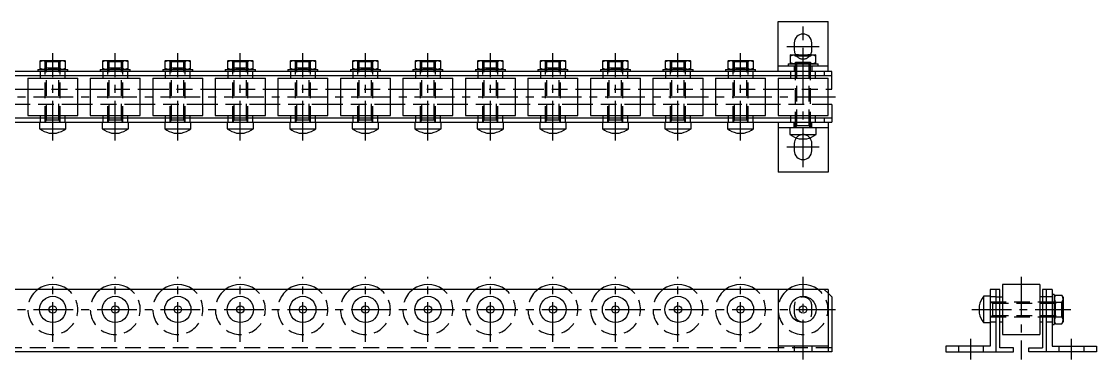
# Model space of a CAD drawing. Extents: x -3 to 854, y -8 to 142.
# Drawn here: x 424 to 853.8, y 7 to 142.1 of the extents above; entities that cross this region are included whole.
import ezdxf

# ---------------------------------------------------------------- set-up
doc = ezdxf.new("R2010")
doc.units = 0
doc.header["$LTSCALE"] = 0.5
doc.linetypes.add('CENTER', pattern=[50.8, 31.75, -6.35, 6.35, -6.35])
doc.linetypes.add('DASHED', pattern=[19.05, 12.7, -6.35])
for name, color, linetype in [('MSM_CENTER', 1, 'CENTER'), ('MSM_CONTINUOUS', 7, 'CONTINUOUS'), ('MSM_DASHED', 4, 'DASHED')]:
    doc.layers.add(name, color=color, linetype=linetype)

msp = doc.modelspace()

# ---------------------------------------------------------------- linework, layer by layer
at = {"layer": 'MSM_CENTER'}
for p, q in [((736.5, 83.91), (736.5, 140.11)), ((436.5, 94.51), (436.5, 129.51)), ((461.5, 94.51), (461.5, 129.51)), ((486.5, 94.51), (486.5, 129.51)), ((511.5, 94.51), (511.5, 129.51)), ((536.5, 94.51), (536.5, 129.51)), ((561.5, 94.51), (561.5, 129.51)), ((586.5, 94.51), (586.5, 129.51)), ((611.5, 94.51), (611.5, 129.51)), ((636.5, 94.51), (636.5, 129.51)), ((661.5, 94.51), (661.5, 129.51)), ((686.5, 94.51), (686.5, 129.51)), ((711.5, 94.51), (711.5, 129.51)), ((730, 132.11), (743, 132.11)), ((-3, 112.01), (751, 112.01)), ((743, 91.91), (730, 91.91)), ((436.5, 14), (436.5, 40)), ((461.5, 14), (461.5, 40)), ((486.5, 14), (486.5, 40)), ((511.5, 14), (511.5, 40)), ((536.5, 14), (536.5, 40)), ((561.5, 14), (561.5, 40)), ((586.5, 14), (586.5, 40)), ((611.5, 14), (611.5, 40)), ((636.5, 14), (636.5, 40)), ((661.5, 14), (661.5, 40)), ((686.5, 14), (686.5, 40)), ((711.5, 14), (711.5, 40)), ((736.5, 7), (736.5, 40)), ((823.74, 40), (823.74, 7)), ((-3, 27), (751, 27)), ((803.94, 27), (843.54, 27)), ((803.64, 7), (803.64, 15.3)), ((843.84, 7), (843.84, 15.3))]:
    msp.add_line(p, q, dxfattribs=at)
at = {"layer": 'MSM_CONTINUOUS'}
for p, q in [((726.5, 122.11), (726.5, 142.11)), ((726.5, 142.11), (746.5, 142.11)), ((746.5, 122.11), (746.5, 142.11)), ((733, 133.61), (733, 130.61)), ((740, 130.61), (740, 133.61)), ((431.6, 126.51), (431.5, 126.45)), ((431.5, 122.97), (431.5, 126.45)), ((431.6, 126.51), (441.4, 126.51)), ((436.5, 123.42), (436.5, 126.01)), ((441.5, 126.45), (441.4, 126.51)), ((441.5, 126.45), (441.5, 122.97)), ((456.6, 126.51), (456.5, 126.45)), ((456.5, 122.97), (456.5, 126.45)), ((456.6, 126.51), (466.4, 126.51)), ((461.5, 123.42), (461.5, 126.01)), ((466.5, 126.45), (466.4, 126.51)), ((466.5, 126.45), (466.5, 122.97)), ((481.6, 126.51), (481.5, 126.45)), ((481.5, 122.97), (481.5, 126.45)), ((481.6, 126.51), (491.4, 126.51)), ((486.5, 123.42), (486.5, 126.01)), ((491.5, 126.45), (491.4, 126.51)), ((491.5, 126.45), (491.5, 122.97)), ((506.6, 126.51), (506.5, 126.45)), ((506.5, 122.97), (506.5, 126.45)), ((506.6, 126.51), (516.4, 126.51)), ((511.5, 123.42), (511.5, 126.01)), ((516.5, 126.45), (516.4, 126.51)), ((516.5, 126.45), (516.5, 122.97)), ((531.6, 126.51), (531.5, 126.45)), ((531.5, 122.97), (531.5, 126.45)), ((531.6, 126.51), (541.4, 126.51)), ((536.5, 123.42), (536.5, 126.01)), ((541.5, 126.45), (541.4, 126.51)), ((541.5, 126.45), (541.5, 122.97)), ((556.6, 126.51), (556.5, 126.45)), ((556.5, 122.97), (556.5, 126.45)), ((556.6, 126.51), (566.4, 126.51)), ((561.5, 123.42), (561.5, 126.01)), ((566.5, 126.45), (566.4, 126.51)), ((566.5, 126.45), (566.5, 122.97)), ((581.6, 126.51), (581.5, 126.45)), ((581.5, 122.97), (581.5, 126.45)), ((581.6, 126.51), (591.4, 126.51)), ((586.5, 123.42), (586.5, 126.01)), ((591.5, 126.45), (591.4, 126.51)), ((591.5, 126.45), (591.5, 122.97)), ((606.6, 126.51), (606.5, 126.45)), ((606.5, 122.97), (606.5, 126.45)), ((606.6, 126.51), (616.4, 126.51)), ((611.5, 123.42), (611.5, 126.01)), ((616.5, 126.45), (616.4, 126.51)), ((616.5, 126.45), (616.5, 122.97)), ((631.6, 126.51), (631.5, 126.45)), ((631.5, 122.97), (631.5, 126.45)), ((631.6, 126.51), (641.4, 126.51)), ((636.5, 123.42), (636.5, 126.01)), ((641.5, 126.45), (641.4, 126.51)), ((641.5, 126.45), (641.5, 122.97)), ((656.6, 126.51), (656.5, 126.45)), ((656.5, 122.97), (656.5, 126.45)), ((656.6, 126.51), (666.4, 126.51)), ((661.5, 123.42), (661.5, 126.01)), ((666.5, 126.45), (666.4, 126.51)), ((666.5, 126.45), (666.5, 122.97)), ((681.6, 126.51), (681.5, 126.45)), ((681.5, 122.97), (681.5, 126.45)), ((681.6, 126.51), (691.4, 126.51)), ((686.5, 123.42), (686.5, 126.01)), ((691.5, 126.45), (691.4, 126.51)), ((691.5, 126.45), (691.5, 122.97)), ((706.6, 126.51), (706.5, 126.45)), ((706.5, 122.97), (706.5, 126.45)), ((706.6, 126.51), (716.4, 126.51)), ((711.5, 123.42), (711.5, 126.01)), ((716.5, 126.45), (716.4, 126.51)), ((716.5, 126.45), (716.5, 122.97)), ((730.5, 125.21), (730.5, 124.41)), ((730.5, 125.21), (742.5, 125.21)), ((731.6, 128.81), (731.5, 128.75)), ((731.5, 125.27), (731.5, 128.75)), ((731.5, 125.27), (731.6, 125.21)), ((731.6, 128.81), (741.4, 128.81)), ((736.5, 125.72), (736.5, 128.31)), ((741.5, 128.75), (741.4, 128.81)), ((741.4, 125.21), (741.5, 125.27)), ((741.5, 128.75), (741.5, 125.27)), ((742.5, 124.41), (742.5, 125.21)), ((748, 122.11), (0, 122.11)), ((0, 120.51), (748, 120.51)), ((430.5, 122.91), (430.5, 122.11)), ((430.5, 122.91), (442.5, 122.91)), ((431.5, 122.97), (431.6, 122.91)), ((431.5, 120.51), (431.5, 119.51)), ((441.4, 122.91), (441.5, 122.97)), ((441.5, 119.51), (441.5, 120.51)), ((442.5, 122.11), (442.5, 122.91)), ((455.5, 122.91), (455.5, 122.11)), ((455.5, 122.91), (467.5, 122.91)), ((456.5, 122.97), (456.6, 122.91)), ((456.5, 120.51), (456.5, 119.51)), ((466.4, 122.91), (466.5, 122.97)), ((466.5, 119.51), (466.5, 120.51)), ((467.5, 122.11), (467.5, 122.91)), ((480.5, 122.91), (480.5, 122.11)), ((480.5, 122.91), (492.5, 122.91)), ((481.5, 122.97), (481.6, 122.91)), ((481.5, 120.51), (481.5, 119.51)), ((491.4, 122.91), (491.5, 122.97)), ((491.5, 119.51), (491.5, 120.51)), ((492.5, 122.11), (492.5, 122.91)), ((505.5, 122.91), (505.5, 122.11)), ((505.5, 122.91), (517.5, 122.91)), ((506.5, 122.97), (506.6, 122.91)), ((506.5, 120.51), (506.5, 119.51)), ((516.4, 122.91), (516.5, 122.97)), ((516.5, 119.51), (516.5, 120.51)), ((517.5, 122.11), (517.5, 122.91)), ((530.5, 122.91), (530.5, 122.11)), ((530.5, 122.91), (542.5, 122.91)), ((531.5, 122.97), (531.6, 122.91)), ((531.5, 120.51), (531.5, 119.51)), ((541.4, 122.91), (541.5, 122.97)), ((541.5, 119.51), (541.5, 120.51)), ((542.5, 122.11), (542.5, 122.91)), ((555.5, 122.91), (555.5, 122.11)), ((555.5, 122.91), (567.5, 122.91)), ((556.5, 122.97), (556.6, 122.91)), ((556.5, 120.51), (556.5, 119.51)), ((566.4, 122.91), (566.5, 122.97)), ((566.5, 119.51), (566.5, 120.51)), ((567.5, 122.11), (567.5, 122.91)), ((580.5, 122.91), (580.5, 122.11)), ((580.5, 122.91), (592.5, 122.91)), ((581.5, 122.97), (581.6, 122.91)), ((581.5, 120.51), (581.5, 119.51)), ((591.4, 122.91), (591.5, 122.97)), ((591.5, 119.51), (591.5, 120.51)), ((592.5, 122.11), (592.5, 122.91)), ((605.5, 122.91), (605.5, 122.11)), ((605.5, 122.91), (617.5, 122.91)), ((606.5, 122.97), (606.6, 122.91)), ((606.5, 120.51), (606.5, 119.51)), ((616.4, 122.91), (616.5, 122.97)), ((616.5, 119.51), (616.5, 120.51)), ((617.5, 122.11), (617.5, 122.91)), ((630.5, 122.91), (630.5, 122.11)), ((630.5, 122.91), (642.5, 122.91)), ((631.5, 122.97), (631.6, 122.91)), ((631.5, 120.51), (631.5, 119.51)), ((641.4, 122.91), (641.5, 122.97)), ((641.5, 119.51), (641.5, 120.51)), ((642.5, 122.11), (642.5, 122.91)), ((655.5, 122.91), (655.5, 122.11)), ((655.5, 122.91), (667.5, 122.91)), ((656.5, 122.97), (656.6, 122.91)), ((656.5, 120.51), (656.5, 119.51)), ((666.4, 122.91), (666.5, 122.97)), ((666.5, 119.51), (666.5, 120.51)), ((667.5, 122.11), (667.5, 122.91)), ((680.5, 122.91), (680.5, 122.11)), ((680.5, 122.91), (692.5, 122.91)), ((681.5, 122.97), (681.6, 122.91)), ((681.5, 120.51), (681.5, 119.51)), ((691.4, 122.91), (691.5, 122.97)), ((691.5, 119.51), (691.5, 120.51)), ((692.5, 122.11), (692.5, 122.91)), ((705.5, 122.91), (705.5, 122.11)), ((705.5, 122.91), (717.5, 122.91)), ((706.5, 122.97), (706.6, 122.91)), ((706.5, 120.51), (706.5, 119.51)), ((716.4, 122.91), (716.5, 122.97)), ((716.5, 119.51), (716.5, 120.51)), ((717.5, 122.11), (717.5, 122.91)), ((726.5, 124.41), (746.5, 124.41)), ((731.5, 120.51), (731.5, 119.51)), ((741.5, 119.51), (741.5, 120.51)), ((745, 122.11), (745, 120.51)), ((748, 115.11), (748, 122.11)), ((426.5, 119.51), (426.5, 104.51)), ((426.5, 119.51), (446.5, 119.51)), ((446.5, 104.51), (446.5, 119.51)), ((451.5, 119.51), (451.5, 104.51)), ((451.5, 119.51), (471.5, 119.51)), ((471.5, 104.51), (471.5, 119.51)), ((476.5, 119.51), (476.5, 104.51)), ((476.5, 119.51), (496.5, 119.51)), ((496.5, 104.51), (496.5, 119.51)), ((501.5, 119.51), (501.5, 104.51)), ((501.5, 119.51), (521.5, 119.51)), ((521.5, 104.51), (521.5, 119.51)), ((526.5, 119.51), (526.5, 104.51)), ((526.5, 119.51), (546.5, 119.51)), ((546.5, 104.51), (546.5, 119.51)), ((551.5, 119.51), (551.5, 104.51)), ((551.5, 119.51), (571.5, 119.51)), ((571.5, 104.51), (571.5, 119.51)), ((576.5, 119.51), (576.5, 104.51)), ((576.5, 119.51), (596.5, 119.51)), ((596.5, 104.51), (596.5, 119.51)), ((601.5, 119.51), (601.5, 104.51)), ((601.5, 119.51), (621.5, 119.51)), ((621.5, 104.51), (621.5, 119.51)), ((626.5, 119.51), (626.5, 104.51)), ((626.5, 119.51), (646.5, 119.51)), ((646.5, 104.51), (646.5, 119.51)), ((651.5, 119.51), (651.5, 104.51)), ((651.5, 119.51), (671.5, 119.51)), ((671.5, 104.51), (671.5, 119.51)), ((676.5, 119.51), (676.5, 104.51)), ((676.5, 119.51), (696.5, 119.51)), ((696.5, 104.51), (696.5, 119.51)), ((701.5, 119.51), (701.5, 104.51)), ((701.5, 119.51), (721.5, 119.51)), ((721.5, 104.51), (721.5, 119.51)), ((726.5, 119.51), (726.5, 104.51)), ((726.5, 119.51), (746.5, 119.51)), ((746.5, 104.51), (746.5, 119.51)), ((421.5, 115.11), (426.5, 115.11)), ((446.5, 115.11), (451.5, 115.11)), ((471.5, 115.11), (476.5, 115.11)), ((496.5, 115.11), (501.5, 115.11)), ((521.5, 115.11), (526.5, 115.11)), ((546.5, 115.11), (551.5, 115.11)), ((571.5, 115.11), (576.5, 115.11)), ((596.5, 115.11), (601.5, 115.11)), ((621.5, 115.11), (626.5, 115.11)), ((646.5, 115.11), (651.5, 115.11)), ((671.5, 115.11), (676.5, 115.11)), ((696.5, 115.11), (701.5, 115.11)), ((721.5, 115.11), (726.5, 115.11)), ((746.5, 115.11), (748, 115.11)), ((426.5, 108.91), (421.5, 108.91)), ((451.5, 108.91), (446.5, 108.91)), ((476.5, 108.91), (471.5, 108.91)), ((501.5, 108.91), (496.5, 108.91)), ((526.5, 108.91), (521.5, 108.91)), ((551.5, 108.91), (546.5, 108.91)), ((576.5, 108.91), (571.5, 108.91)), ((601.5, 108.91), (596.5, 108.91)), ((626.5, 108.91), (621.5, 108.91)), ((651.5, 108.91), (646.5, 108.91)), ((676.5, 108.91), (671.5, 108.91)), ((701.5, 108.91), (696.5, 108.91)), ((726.5, 108.91), (721.5, 108.91)), ((748, 108.91), (746.5, 108.91)), ((748, 108.91), (748, 101.91)), ((748, 103.51), (0, 103.51)), ((426.5, 104.51), (446.5, 104.51)), ((431.5, 104.51), (431.5, 103.51)), ((441.5, 103.51), (441.5, 104.51)), ((451.5, 104.51), (471.5, 104.51)), ((456.5, 104.51), (456.5, 103.51)), ((466.5, 103.51), (466.5, 104.51)), ((476.5, 104.51), (496.5, 104.51)), ((481.5, 104.51), (481.5, 103.51)), ((491.5, 103.51), (491.5, 104.51)), ((501.5, 104.51), (521.5, 104.51)), ((506.5, 104.51), (506.5, 103.51)), ((516.5, 103.51), (516.5, 104.51)), ((526.5, 104.51), (546.5, 104.51)), ((531.5, 104.51), (531.5, 103.51)), ((541.5, 103.51), (541.5, 104.51)), ((551.5, 104.51), (571.5, 104.51)), ((556.5, 104.51), (556.5, 103.51)), ((566.5, 103.51), (566.5, 104.51)), ((576.5, 104.51), (596.5, 104.51)), ((581.5, 104.51), (581.5, 103.51)), ((591.5, 103.51), (591.5, 104.51)), ((601.5, 104.51), (621.5, 104.51)), ((606.5, 104.51), (606.5, 103.51)), ((616.5, 103.51), (616.5, 104.51)), ((626.5, 104.51), (646.5, 104.51)), ((631.5, 104.51), (631.5, 103.51)), ((641.5, 103.51), (641.5, 104.51)), ((651.5, 104.51), (671.5, 104.51)), ((656.5, 104.51), (656.5, 103.51)), ((666.5, 103.51), (666.5, 104.51)), ((676.5, 104.51), (696.5, 104.51)), ((681.5, 104.51), (681.5, 103.51)), ((691.5, 103.51), (691.5, 104.51)), ((701.5, 104.51), (721.5, 104.51)), ((706.5, 104.51), (706.5, 103.51)), ((716.5, 103.51), (716.5, 104.51)), ((726.5, 104.51), (746.5, 104.51)), ((731.5, 104.51), (731.5, 103.51)), ((741.5, 103.51), (741.5, 104.51)), ((745, 103.51), (745, 101.91)), ((0, 101.91), (748, 101.91)), ((431.25, 101.91), (431.25, 99.2)), ((431.25, 99.2), (441.75, 99.2)), ((441.75, 99.2), (441.75, 101.91)), ((456.25, 101.91), (456.25, 99.2)), ((456.25, 99.2), (466.75, 99.2)), ((466.75, 99.2), (466.75, 101.91)), ((481.25, 101.91), (481.25, 99.2)), ((481.25, 99.2), (491.75, 99.2)), ((491.75, 99.2), (491.75, 101.91)), ((506.25, 101.91), (506.25, 99.2)), ((506.25, 99.2), (516.75, 99.2)), ((516.75, 99.2), (516.75, 101.91)), ((531.25, 101.91), (531.25, 99.2)), ((531.25, 99.2), (541.75, 99.2)), ((541.75, 99.2), (541.75, 101.91)), ((556.25, 101.91), (556.25, 99.2)), ((556.25, 99.2), (566.75, 99.2)), ((566.75, 99.2), (566.75, 101.91)), ((581.25, 101.91), (581.25, 99.2)), ((581.25, 99.2), (591.75, 99.2)), ((591.75, 99.2), (591.75, 101.91)), ((606.25, 101.91), (606.25, 99.2)), ((606.25, 99.2), (616.75, 99.2)), ((616.75, 99.2), (616.75, 101.91)), ((631.25, 101.91), (631.25, 99.2)), ((631.25, 99.2), (641.75, 99.2)), ((641.75, 99.2), (641.75, 101.91)), ((656.25, 101.91), (656.25, 99.2)), ((656.25, 99.2), (666.75, 99.2)), ((666.75, 99.2), (666.75, 101.91)), ((681.25, 101.91), (681.25, 99.2)), ((681.25, 99.2), (691.75, 99.2)), ((691.75, 99.2), (691.75, 101.91)), ((706.25, 101.91), (706.25, 99.2)), ((706.25, 99.2), (716.75, 99.2)), ((716.75, 99.2), (716.75, 101.91)), ((726.5, 101.91), (726.5, 81.91)), ((746.5, 99.61), (726.5, 99.61)), ((731.25, 99.61), (731.25, 96.9)), ((741.75, 96.9), (741.75, 99.61)), ((746.5, 101.91), (746.5, 81.91)), ((435.01, 97.51), (437.99, 97.51)), ((460.01, 97.51), (462.99, 97.51)), ((485.01, 97.51), (487.99, 97.51)), ((510.01, 97.51), (512.99, 97.51)), ((535.01, 97.51), (537.99, 97.51)), ((560.01, 97.51), (562.99, 97.51)), ((585.01, 97.51), (587.99, 97.51)), ((610.01, 97.51), (612.99, 97.51)), ((635.01, 97.51), (637.99, 97.51)), ((660.01, 97.51), (662.99, 97.51)), ((685.01, 97.51), (687.99, 97.51)), ((710.01, 97.51), (712.99, 97.51)), ((731.25, 96.9), (741.75, 96.9)), ((735.01, 95.21), (737.99, 95.21)), ((733, 93.41), (733, 90.41)), ((740, 90.41), (740, 93.41)), ((746.5, 81.91), (726.5, 81.91)), ((746.5, 35), (1.5, 35)), ((726.5, 35), (726.5, 10)), ((746.5, 35), (746.5, 10)), ((815.24, 35), (811.34, 35)), ((811.34, 35), (811.34, 12.3)), ((813.64, 35), (813.64, 10)), ((815.24, 11.6), (815.24, 35)), ((816.24, 37), (816.24, 17)), ((831.24, 37), (816.24, 37)), ((831.24, 37), (831.24, 17)), ((832.24, 35), (832.24, 11.6)), ((836.14, 35), (832.24, 35)), ((833.84, 10), (833.84, 35)), ((836.14, 35), (836.14, 12.3)), ((746.5, 33.5), (748, 32)), ((748, 32), (748, 10)), ((808.63, 32.25), (808.63, 21.75)), ((811.34, 32.25), (808.63, 32.25)), ((813.64, 32), (816.24, 32)), ((833.84, 32), (831.24, 32)), ((836.94, 33), (836.14, 33)), ((836.94, 33), (836.94, 21)), ((837.44, 32.77), (836.94, 31.9)), ((837.44, 32.77), (840.03, 32.77)), ((840.54, 31.9), (840.03, 32.77)), ((840.54, 31.9), (840.54, 22.1)), ((806.94, 28.49), (806.94, 25.51)), ((837.44, 29.89), (840.03, 29.89)), ((808.63, 21.75), (811.34, 21.75)), ((815.24, 22), (816.24, 22)), ((831.24, 22), (832.24, 22)), ((836.94, 22.1), (837.44, 21.23)), ((837.44, 24.11), (840.03, 24.11)), ((840.03, 21.23), (840.54, 22.1)), ((836.14, 21), (836.94, 21)), ((837.44, 21.23), (840.03, 21.23)), ((816.24, 17), (831.24, 17)), ((748, 10), (0, 10)), ((746.5, 12.3), (726.5, 12.3)), ((811.34, 12.3), (793.64, 12.3)), ((793.64, 12.3), (793.64, 10)), ((793.64, 10), (820.64, 10)), ((820.64, 11.6), (815.24, 11.6)), ((820.64, 10), (820.64, 11.6)), ((826.84, 11.6), (832.24, 11.6)), ((826.84, 10), (826.84, 11.6)), ((853.84, 10), (826.84, 10)), ((836.14, 12.3), (853.84, 12.3)), ((853.84, 12.3), (853.84, 10))]:
    msp.add_line(p, q, dxfattribs=at)
for centre, radius in [((436.5, 27), 5.25), ((461.5, 27), 5.25), ((486.5, 27), 5.25), ((511.5, 27), 5.25), ((536.5, 27), 5.25), ((561.5, 27), 5.25), ((586.5, 27), 5.25), ((611.5, 27), 5.25), ((636.5, 27), 5.25), ((661.5, 27), 5.25), ((686.5, 27), 5.25), ((711.5, 27), 5.25), ((736.5, 27), 5.25), ((436.5, 27), 1.49), ((461.5, 27), 1.49), ((486.5, 27), 1.49), ((511.5, 27), 1.49), ((536.5, 27), 1.49), ((561.5, 27), 1.49), ((586.5, 27), 1.49), ((611.5, 27), 1.49), ((636.5, 27), 1.49), ((661.5, 27), 1.49), ((686.5, 27), 1.49), ((711.5, 27), 1.49), ((736.5, 27), 1.49)]:
    msp.add_circle(centre, radius, dxfattribs=at)
for centre, radius, start, end in [((736.5, 133.61), 3.5, 0, 180), ((736.5, 130.61), 3.5, 180, 210.9497), ((736.5, 130.61), 3.5, 329.0503, 0), ((434, 119.08), 7.37, 70.1592, 109.8408), ((439, 119.08), 7.37, 70.1592, 109.8408), ((459, 119.08), 7.37, 70.1592, 109.8408), ((464, 119.08), 7.37, 70.1592, 109.8408), ((484, 119.08), 7.37, 70.1592, 109.8408), ((489, 119.08), 7.37, 70.1592, 109.8408), ((509, 119.08), 7.37, 70.1592, 109.8408), ((514, 119.08), 7.37, 70.1592, 109.8408), ((534, 119.08), 7.37, 70.1592, 109.8408), ((539, 119.08), 7.37, 70.1592, 109.8408), ((559, 119.08), 7.37, 70.1592, 109.8408), ((564, 119.08), 7.37, 70.1592, 109.8408), ((584, 119.08), 7.37, 70.1592, 109.8408), ((589, 119.08), 7.37, 70.1592, 109.8408), ((609, 119.08), 7.37, 70.1592, 109.8408), ((614, 119.08), 7.37, 70.1592, 109.8408), ((634, 119.08), 7.37, 70.1592, 109.8408), ((639, 119.08), 7.37, 70.1592, 109.8408), ((659, 119.08), 7.37, 70.1592, 109.8408), ((664, 119.08), 7.37, 70.1592, 109.8408), ((684, 119.08), 7.37, 70.1592, 109.8408), ((689, 119.08), 7.37, 70.1592, 109.8408), ((709, 119.08), 7.37, 70.1592, 109.8408), ((714, 119.08), 7.37, 70.1592, 109.8408), ((734, 121.38), 7.37, 70.1592, 109.8408), ((734, 132.64), 7.37, 250.1592, 289.8408), ((739, 121.38), 7.37, 70.1592, 109.8408), ((739, 132.64), 7.37, 250.1592, 289.8408), ((434, 130.34), 7.37, 250.1592, 289.8408), ((439, 130.34), 7.37, 250.1592, 289.8408), ((459, 130.34), 7.37, 250.1592, 289.8408), ((464, 130.34), 7.37, 250.1592, 289.8408), ((484, 130.34), 7.37, 250.1592, 289.8408), ((489, 130.34), 7.37, 250.1592, 289.8408), ((509, 130.34), 7.37, 250.1592, 289.8408), ((514, 130.34), 7.37, 250.1592, 289.8408), ((534, 130.34), 7.37, 250.1592, 289.8408), ((539, 130.34), 7.37, 250.1592, 289.8408), ((559, 130.34), 7.37, 250.1592, 289.8408), ((564, 130.34), 7.37, 250.1592, 289.8408), ((584, 130.34), 7.37, 250.1592, 289.8408), ((589, 130.34), 7.37, 250.1592, 289.8408), ((609, 130.34), 7.37, 250.1592, 289.8408), ((614, 130.34), 7.37, 250.1592, 289.8408), ((634, 130.34), 7.37, 250.1592, 289.8408), ((639, 130.34), 7.37, 250.1592, 289.8408), ((659, 130.34), 7.37, 250.1592, 289.8408), ((664, 130.34), 7.37, 250.1592, 289.8408), ((684, 130.34), 7.37, 250.1592, 289.8408), ((689, 130.34), 7.37, 250.1592, 289.8408), ((709, 130.34), 7.37, 250.1592, 289.8408), ((714, 130.34), 7.37, 250.1592, 289.8408), ((438.04, 109.25), 12.12, 235.9445, 255.5214), ((434.96, 109.25), 12.12, 284.4786, 304.0555), ((463.04, 109.25), 12.12, 235.9445, 255.5214), ((459.96, 109.25), 12.12, 284.4786, 304.0555), ((488.04, 109.25), 12.12, 235.9445, 255.5214), ((484.96, 109.25), 12.12, 284.4786, 304.0555), ((513.04, 109.25), 12.12, 235.9445, 255.5214), ((509.96, 109.25), 12.12, 284.4786, 304.0555), ((538.04, 109.25), 12.12, 235.9445, 255.5214), ((534.96, 109.25), 12.12, 284.4786, 304.0555), ((563.04, 109.25), 12.12, 235.9445, 255.5214), ((559.96, 109.25), 12.12, 284.4786, 304.0555), ((588.04, 109.25), 12.12, 235.9445, 255.5214), ((584.96, 109.25), 12.12, 284.4786, 304.0555), ((613.04, 109.25), 12.12, 235.9445, 255.5214), ((609.96, 109.25), 12.12, 284.4786, 304.0555), ((638.04, 109.25), 12.12, 235.9445, 255.5214), ((634.96, 109.25), 12.12, 284.4786, 304.0555), ((663.04, 109.25), 12.12, 235.9445, 255.5214), ((659.96, 109.25), 12.12, 284.4786, 304.0555), ((688.04, 109.25), 12.12, 235.9445, 255.5214), ((684.96, 109.25), 12.12, 284.4786, 304.0555), ((713.04, 109.25), 12.12, 235.9445, 255.5214), ((709.96, 109.25), 12.12, 284.4786, 304.0555), ((738.04, 106.95), 12.12, 235.9445, 255.5214), ((736.5, 93.41), 3.5, 141.2477, 180), ((734.96, 106.95), 12.12, 284.4786, 304.0555), ((736.5, 93.41), 3.5, 0, 38.7523), ((736.5, 90.41), 3.5, 180, 0), ((436.5, 27), 10, 53.1301, 126.8699), ((461.5, 27), 10, 53.1301, 126.8699), ((486.5, 27), 10, 53.1301, 126.8699), ((511.5, 27), 10, 53.1301, 126.8699), ((536.5, 27), 10, 53.1301, 126.8699), ((561.5, 27), 10, 53.1301, 126.8699), ((586.5, 27), 10, 53.1301, 126.8699), ((611.5, 27), 10, 53.1301, 126.8699), ((636.5, 27), 10, 53.1301, 126.8699), ((661.5, 27), 10, 53.1301, 126.8699), ((686.5, 27), 10, 53.1301, 126.8699), ((711.5, 27), 10, 53.1301, 126.8699), ((736.5, 27), 10, 53.1301, 126.8699), ((818.67, 25.46), 12.12, 145.9445, 165.5214), ((839.55, 31.33), 2.56, 154.3574, 214.3573), ((837.92, 31.33), 2.56, 325.6427, 25.6426), ((846.6, 27), 9.61, 162.5124, 197.4876), ((830.87, 27), 9.61, 342.5124, 17.4876), ((818.67, 28.54), 12.12, 194.4786, 214.0555), ((839.55, 22.67), 2.56, 145.6427, 205.6426), ((837.92, 22.67), 2.56, 334.3574, 34.3573)]:
    msp.add_arc(centre, radius, start, end, dxfattribs=at)
at = {"layer": 'MSM_DASHED'}
for p, q in [((432.96, 126.51), (433.5, 125.97)), ((434.04, 126.51), (433.5, 125.97)), ((439.5, 125.97), (433.5, 125.97)), ((433.5, 101.91), (433.5, 125.97)), ((434.04, 102.85), (434.04, 126.51)), ((438.96, 126.51), (439.5, 125.97)), ((438.96, 102.85), (438.96, 126.51)), ((440.04, 126.51), (439.5, 125.97)), ((439.5, 101.91), (439.5, 125.97)), ((457.96, 126.51), (458.5, 125.97)), ((459.04, 126.51), (458.5, 125.97)), ((464.5, 125.97), (458.5, 125.97)), ((458.5, 101.91), (458.5, 125.97)), ((459.04, 102.85), (459.04, 126.51)), ((463.96, 126.51), (464.5, 125.97)), ((463.96, 102.85), (463.96, 126.51)), ((465.04, 126.51), (464.5, 125.97)), ((464.5, 101.91), (464.5, 125.97)), ((482.96, 126.51), (483.5, 125.97)), ((484.04, 126.51), (483.5, 125.97)), ((489.5, 125.97), (483.5, 125.97)), ((483.5, 101.91), (483.5, 125.97)), ((484.04, 102.85), (484.04, 126.51)), ((488.96, 126.51), (489.5, 125.97)), ((488.96, 102.85), (488.96, 126.51)), ((490.04, 126.51), (489.5, 125.97)), ((489.5, 101.91), (489.5, 125.97)), ((507.96, 126.51), (508.5, 125.97)), ((509.04, 126.51), (508.5, 125.97)), ((514.5, 125.97), (508.5, 125.97)), ((508.5, 101.91), (508.5, 125.97)), ((509.04, 102.85), (509.04, 126.51)), ((513.96, 126.51), (514.5, 125.97)), ((513.96, 102.85), (513.96, 126.51)), ((515.04, 126.51), (514.5, 125.97)), ((514.5, 101.91), (514.5, 125.97)), ((532.96, 126.51), (533.5, 125.97)), ((534.04, 126.51), (533.5, 125.97)), ((539.5, 125.97), (533.5, 125.97)), ((533.5, 101.91), (533.5, 125.97)), ((534.04, 102.85), (534.04, 126.51)), ((538.96, 126.51), (539.5, 125.97)), ((538.96, 102.85), (538.96, 126.51)), ((540.04, 126.51), (539.5, 125.97)), ((539.5, 101.91), (539.5, 125.97)), ((557.96, 126.51), (558.5, 125.97)), ((559.04, 126.51), (558.5, 125.97)), ((564.5, 125.97), (558.5, 125.97)), ((558.5, 101.91), (558.5, 125.97)), ((559.04, 102.85), (559.04, 126.51)), ((563.96, 126.51), (564.5, 125.97)), ((563.96, 102.85), (563.96, 126.51)), ((565.04, 126.51), (564.5, 125.97)), ((564.5, 101.91), (564.5, 125.97)), ((582.96, 126.51), (583.5, 125.97)), ((584.04, 126.51), (583.5, 125.97)), ((589.5, 125.97), (583.5, 125.97)), ((583.5, 101.91), (583.5, 125.97)), ((584.04, 102.85), (584.04, 126.51)), ((588.96, 126.51), (589.5, 125.97)), ((588.96, 102.85), (588.96, 126.51)), ((590.04, 126.51), (589.5, 125.97)), ((589.5, 101.91), (589.5, 125.97)), ((607.96, 126.51), (608.5, 125.97)), ((609.04, 126.51), (608.5, 125.97)), ((614.5, 125.97), (608.5, 125.97)), ((608.5, 101.91), (608.5, 125.97)), ((609.04, 102.85), (609.04, 126.51)), ((613.96, 126.51), (614.5, 125.97)), ((613.96, 102.85), (613.96, 126.51)), ((615.04, 126.51), (614.5, 125.97)), ((614.5, 101.91), (614.5, 125.97)), ((632.96, 126.51), (633.5, 125.97)), ((634.04, 126.51), (633.5, 125.97)), ((639.5, 125.97), (633.5, 125.97)), ((633.5, 101.91), (633.5, 125.97)), ((634.04, 102.85), (634.04, 126.51)), ((638.96, 126.51), (639.5, 125.97)), ((638.96, 102.85), (638.96, 126.51)), ((640.04, 126.51), (639.5, 125.97)), ((639.5, 101.91), (639.5, 125.97)), ((657.96, 126.51), (658.5, 125.97)), ((659.04, 126.51), (658.5, 125.97)), ((664.5, 125.97), (658.5, 125.97)), ((658.5, 101.91), (658.5, 125.97)), ((659.04, 102.85), (659.04, 126.51)), ((663.96, 126.51), (664.5, 125.97)), ((663.96, 102.85), (663.96, 126.51)), ((665.04, 126.51), (664.5, 125.97)), ((664.5, 101.91), (664.5, 125.97)), ((682.96, 126.51), (683.5, 125.97)), ((684.04, 126.51), (683.5, 125.97)), ((689.5, 125.97), (683.5, 125.97)), ((683.5, 101.91), (683.5, 125.97)), ((684.04, 102.85), (684.04, 126.51)), ((688.96, 126.51), (689.5, 125.97)), ((688.96, 102.85), (688.96, 126.51)), ((690.04, 126.51), (689.5, 125.97)), ((689.5, 101.91), (689.5, 125.97)), ((707.96, 126.51), (708.5, 125.97)), ((709.04, 126.51), (708.5, 125.97)), ((714.5, 125.97), (708.5, 125.97)), ((708.5, 101.91), (708.5, 125.97)), ((709.04, 102.85), (709.04, 126.51)), ((713.96, 126.51), (714.5, 125.97)), ((713.96, 102.85), (713.96, 126.51)), ((715.04, 126.51), (714.5, 125.97)), ((714.5, 101.91), (714.5, 125.97)), ((732.96, 128.81), (733.5, 128.27)), ((732.96, 125.21), (733.5, 125.75)), ((734.04, 128.81), (733.5, 128.27)), ((733.5, 99.61), (733.5, 128.27)), ((739.5, 128.27), (733.5, 128.27)), ((739.5, 125.75), (733.5, 125.75)), ((734.04, 100.55), (734.04, 128.81)), ((738.96, 100.55), (738.96, 128.81)), ((738.96, 128.81), (739.5, 128.27)), ((740.04, 128.81), (739.5, 128.27)), ((739.5, 99.61), (739.5, 128.27)), ((740.04, 125.21), (739.5, 125.75)), ((431.5, 122.11), (431.5, 120.51)), ((432.96, 122.91), (433.5, 123.45)), ((439.5, 123.45), (433.5, 123.45)), ((440.04, 122.91), (439.5, 123.45)), ((441.5, 120.51), (441.5, 122.11)), ((456.5, 122.11), (456.5, 120.51)), ((457.96, 122.91), (458.5, 123.45)), ((464.5, 123.45), (458.5, 123.45)), ((465.04, 122.91), (464.5, 123.45)), ((466.5, 120.51), (466.5, 122.11)), ((481.5, 122.11), (481.5, 120.51)), ((482.96, 122.91), (483.5, 123.45)), ((489.5, 123.45), (483.5, 123.45)), ((490.04, 122.91), (489.5, 123.45)), ((491.5, 120.51), (491.5, 122.11)), ((506.5, 122.11), (506.5, 120.51)), ((507.96, 122.91), (508.5, 123.45)), ((514.5, 123.45), (508.5, 123.45)), ((515.04, 122.91), (514.5, 123.45)), ((516.5, 120.51), (516.5, 122.11)), ((531.5, 122.11), (531.5, 120.51)), ((532.96, 122.91), (533.5, 123.45)), ((539.5, 123.45), (533.5, 123.45)), ((540.04, 122.91), (539.5, 123.45)), ((541.5, 120.51), (541.5, 122.11)), ((556.5, 122.11), (556.5, 120.51)), ((557.96, 122.91), (558.5, 123.45)), ((564.5, 123.45), (558.5, 123.45)), ((565.04, 122.91), (564.5, 123.45)), ((566.5, 120.51), (566.5, 122.11)), ((581.5, 122.11), (581.5, 120.51)), ((582.96, 122.91), (583.5, 123.45)), ((589.5, 123.45), (583.5, 123.45)), ((590.04, 122.91), (589.5, 123.45)), ((591.5, 120.51), (591.5, 122.11)), ((606.5, 122.11), (606.5, 120.51)), ((607.96, 122.91), (608.5, 123.45)), ((614.5, 123.45), (608.5, 123.45)), ((615.04, 122.91), (614.5, 123.45)), ((616.5, 120.51), (616.5, 122.11)), ((631.5, 122.11), (631.5, 120.51)), ((632.96, 122.91), (633.5, 123.45)), ((639.5, 123.45), (633.5, 123.45)), ((640.04, 122.91), (639.5, 123.45)), ((641.5, 120.51), (641.5, 122.11)), ((656.5, 122.11), (656.5, 120.51)), ((657.96, 122.91), (658.5, 123.45)), ((664.5, 123.45), (658.5, 123.45)), ((665.04, 122.91), (664.5, 123.45)), ((666.5, 120.51), (666.5, 122.11)), ((681.5, 122.11), (681.5, 120.51)), ((682.96, 122.91), (683.5, 123.45)), ((689.5, 123.45), (683.5, 123.45)), ((690.04, 122.91), (689.5, 123.45)), ((691.5, 120.51), (691.5, 122.11)), ((706.5, 122.11), (706.5, 120.51)), ((707.96, 122.91), (708.5, 123.45)), ((714.5, 123.45), (708.5, 123.45)), ((715.04, 122.91), (714.5, 123.45)), ((716.5, 120.51), (716.5, 122.11)), ((731.5, 122.11), (731.5, 120.51)), ((733, 124.41), (733, 122.11)), ((740, 124.41), (740, 122.11)), ((741.5, 120.51), (741.5, 122.11)), ((426.5, 115.11), (446.5, 115.11)), ((451.5, 115.11), (471.5, 115.11)), ((476.5, 115.11), (496.5, 115.11)), ((501.5, 115.11), (521.5, 115.11)), ((526.5, 115.11), (546.5, 115.11)), ((551.5, 115.11), (571.5, 115.11)), ((576.5, 115.11), (596.5, 115.11)), ((601.5, 115.11), (621.5, 115.11)), ((626.5, 115.11), (646.5, 115.11)), ((651.5, 115.11), (671.5, 115.11)), ((676.5, 115.11), (696.5, 115.11)), ((701.5, 115.11), (721.5, 115.11)), ((726.5, 115.11), (746.5, 115.11)), ((446.5, 108.91), (426.5, 108.91)), ((471.5, 108.91), (451.5, 108.91)), ((496.5, 108.91), (476.5, 108.91)), ((521.5, 108.91), (501.5, 108.91)), ((546.5, 108.91), (526.5, 108.91)), ((571.5, 108.91), (551.5, 108.91)), ((596.5, 108.91), (576.5, 108.91)), ((621.5, 108.91), (601.5, 108.91)), ((646.5, 108.91), (626.5, 108.91)), ((671.5, 108.91), (651.5, 108.91)), ((696.5, 108.91), (676.5, 108.91)), ((721.5, 108.91), (701.5, 108.91)), ((746.5, 108.91), (726.5, 108.91)), ((431.5, 103.51), (431.5, 101.91)), ((441.5, 101.91), (441.5, 103.51)), ((456.5, 103.51), (456.5, 101.91)), ((466.5, 101.91), (466.5, 103.51)), ((481.5, 103.51), (481.5, 101.91)), ((491.5, 101.91), (491.5, 103.51)), ((506.5, 103.51), (506.5, 101.91)), ((516.5, 101.91), (516.5, 103.51)), ((531.5, 103.51), (531.5, 101.91)), ((541.5, 101.91), (541.5, 103.51)), ((556.5, 103.51), (556.5, 101.91)), ((566.5, 101.91), (566.5, 103.51)), ((581.5, 103.51), (581.5, 101.91)), ((591.5, 101.91), (591.5, 103.51)), ((606.5, 103.51), (606.5, 101.91)), ((616.5, 101.91), (616.5, 103.51)), ((631.5, 103.51), (631.5, 101.91)), ((641.5, 101.91), (641.5, 103.51)), ((656.5, 103.51), (656.5, 101.91)), ((666.5, 101.91), (666.5, 103.51)), ((681.5, 103.51), (681.5, 101.91)), ((691.5, 101.91), (691.5, 103.51)), ((706.5, 103.51), (706.5, 101.91)), ((716.5, 101.91), (716.5, 103.51)), ((731.5, 103.51), (731.5, 101.91)), ((741.5, 101.91), (741.5, 103.51)), ((433.5, 102.85), (439.5, 102.85)), ((433.5, 101.91), (434.04, 102.85)), ((439.5, 101.91), (438.96, 102.85)), ((458.5, 102.85), (464.5, 102.85)), ((458.5, 101.91), (459.04, 102.85)), ((464.5, 101.91), (463.96, 102.85)), ((483.5, 102.85), (489.5, 102.85)), ((483.5, 101.91), (484.04, 102.85)), ((489.5, 101.91), (488.96, 102.85)), ((508.5, 102.85), (514.5, 102.85)), ((508.5, 101.91), (509.04, 102.85)), ((514.5, 101.91), (513.96, 102.85)), ((533.5, 102.85), (539.5, 102.85)), ((533.5, 101.91), (534.04, 102.85)), ((539.5, 101.91), (538.96, 102.85)), ((558.5, 102.85), (564.5, 102.85)), ((558.5, 101.91), (559.04, 102.85)), ((564.5, 101.91), (563.96, 102.85)), ((583.5, 102.85), (589.5, 102.85)), ((583.5, 101.91), (584.04, 102.85)), ((589.5, 101.91), (588.96, 102.85)), ((608.5, 102.85), (614.5, 102.85)), ((608.5, 101.91), (609.04, 102.85)), ((614.5, 101.91), (613.96, 102.85)), ((633.5, 102.85), (639.5, 102.85)), ((633.5, 101.91), (634.04, 102.85)), ((639.5, 101.91), (638.96, 102.85)), ((658.5, 102.85), (664.5, 102.85)), ((658.5, 101.91), (659.04, 102.85)), ((664.5, 101.91), (663.96, 102.85)), ((683.5, 102.85), (689.5, 102.85)), ((683.5, 101.91), (684.04, 102.85)), ((689.5, 101.91), (688.96, 102.85)), ((708.5, 102.85), (714.5, 102.85)), ((708.5, 101.91), (709.04, 102.85)), ((714.5, 101.91), (713.96, 102.85)), ((733, 99.61), (733, 101.91)), ((733.5, 99.61), (734.04, 100.55)), ((733.5, 100.55), (739.5, 100.55)), ((739.5, 99.61), (738.96, 100.55)), ((740, 99.61), (740, 101.91)), ((745, 35), (746.5, 33.5)), ((813.64, 32), (811.34, 32)), ((836.14, 32), (833.84, 32)), ((836.94, 30.54), (837.48, 30)), ((840.54, 30.54), (840, 30)), ((733, 28.5), (733, 25.5)), ((740, 25.5), (740, 28.5)), ((811.34, 30), (840, 30)), ((811.34, 30), (812.27, 29.46)), ((812.27, 30), (812.27, 24)), ((812.27, 29.46), (840.54, 29.46)), ((837.48, 24), (837.48, 30)), ((840, 24), (840, 30)), ((840.54, 29.46), (840, 30)), ((811.34, 24), (812.27, 24.54)), ((811.34, 24), (840, 24)), ((811.34, 22), (813.64, 22)), ((812.27, 24.54), (840.54, 24.54)), ((833.84, 22), (836.14, 22)), ((836.94, 23.46), (837.48, 24)), ((840.54, 24.54), (840, 24)), ((840.54, 23.46), (840, 24)), ((748, 11.6), (0, 11.6)), ((733, 12.3), (733, 10)), ((740, 12.3), (740, 10)), ((798.64, 12.3), (798.64, 10)), ((808.64, 10), (808.64, 12.3)), ((838.84, 12.3), (838.84, 10)), ((848.84, 10), (848.84, 12.3))]:
    msp.add_line(p, q, dxfattribs=at)
for centre, radius, start, end in [((736.5, 130.61), 3.5, 210.9497, 329.0503), ((736.5, 93.41), 3.5, 38.7523, 141.2477), ((436.5, 27), 10, 126.8699, 53.1301), ((461.5, 27), 10, 126.8699, 53.1301), ((486.5, 27), 10, 126.8699, 53.1301), ((511.5, 27), 10, 126.8699, 53.1301), ((536.5, 27), 10, 126.8699, 53.1301), ((561.5, 27), 10, 126.8699, 53.1301), ((586.5, 27), 10, 126.8699, 53.1301), ((611.5, 27), 10, 126.8699, 53.1301), ((636.5, 27), 10, 126.8699, 53.1301), ((661.5, 27), 10, 126.8699, 53.1301), ((686.5, 27), 10, 126.8699, 53.1301), ((711.5, 27), 10, 126.8699, 53.1301), ((736.5, 27), 10, 126.8699, 53.1301), ((736.5, 28.5), 3.5, 0, 180), ((736.5, 25.5), 3.5, 180, 0)]:
    msp.add_arc(centre, radius, start, end, dxfattribs=at)

doc.saveas('drawing.dxf')
